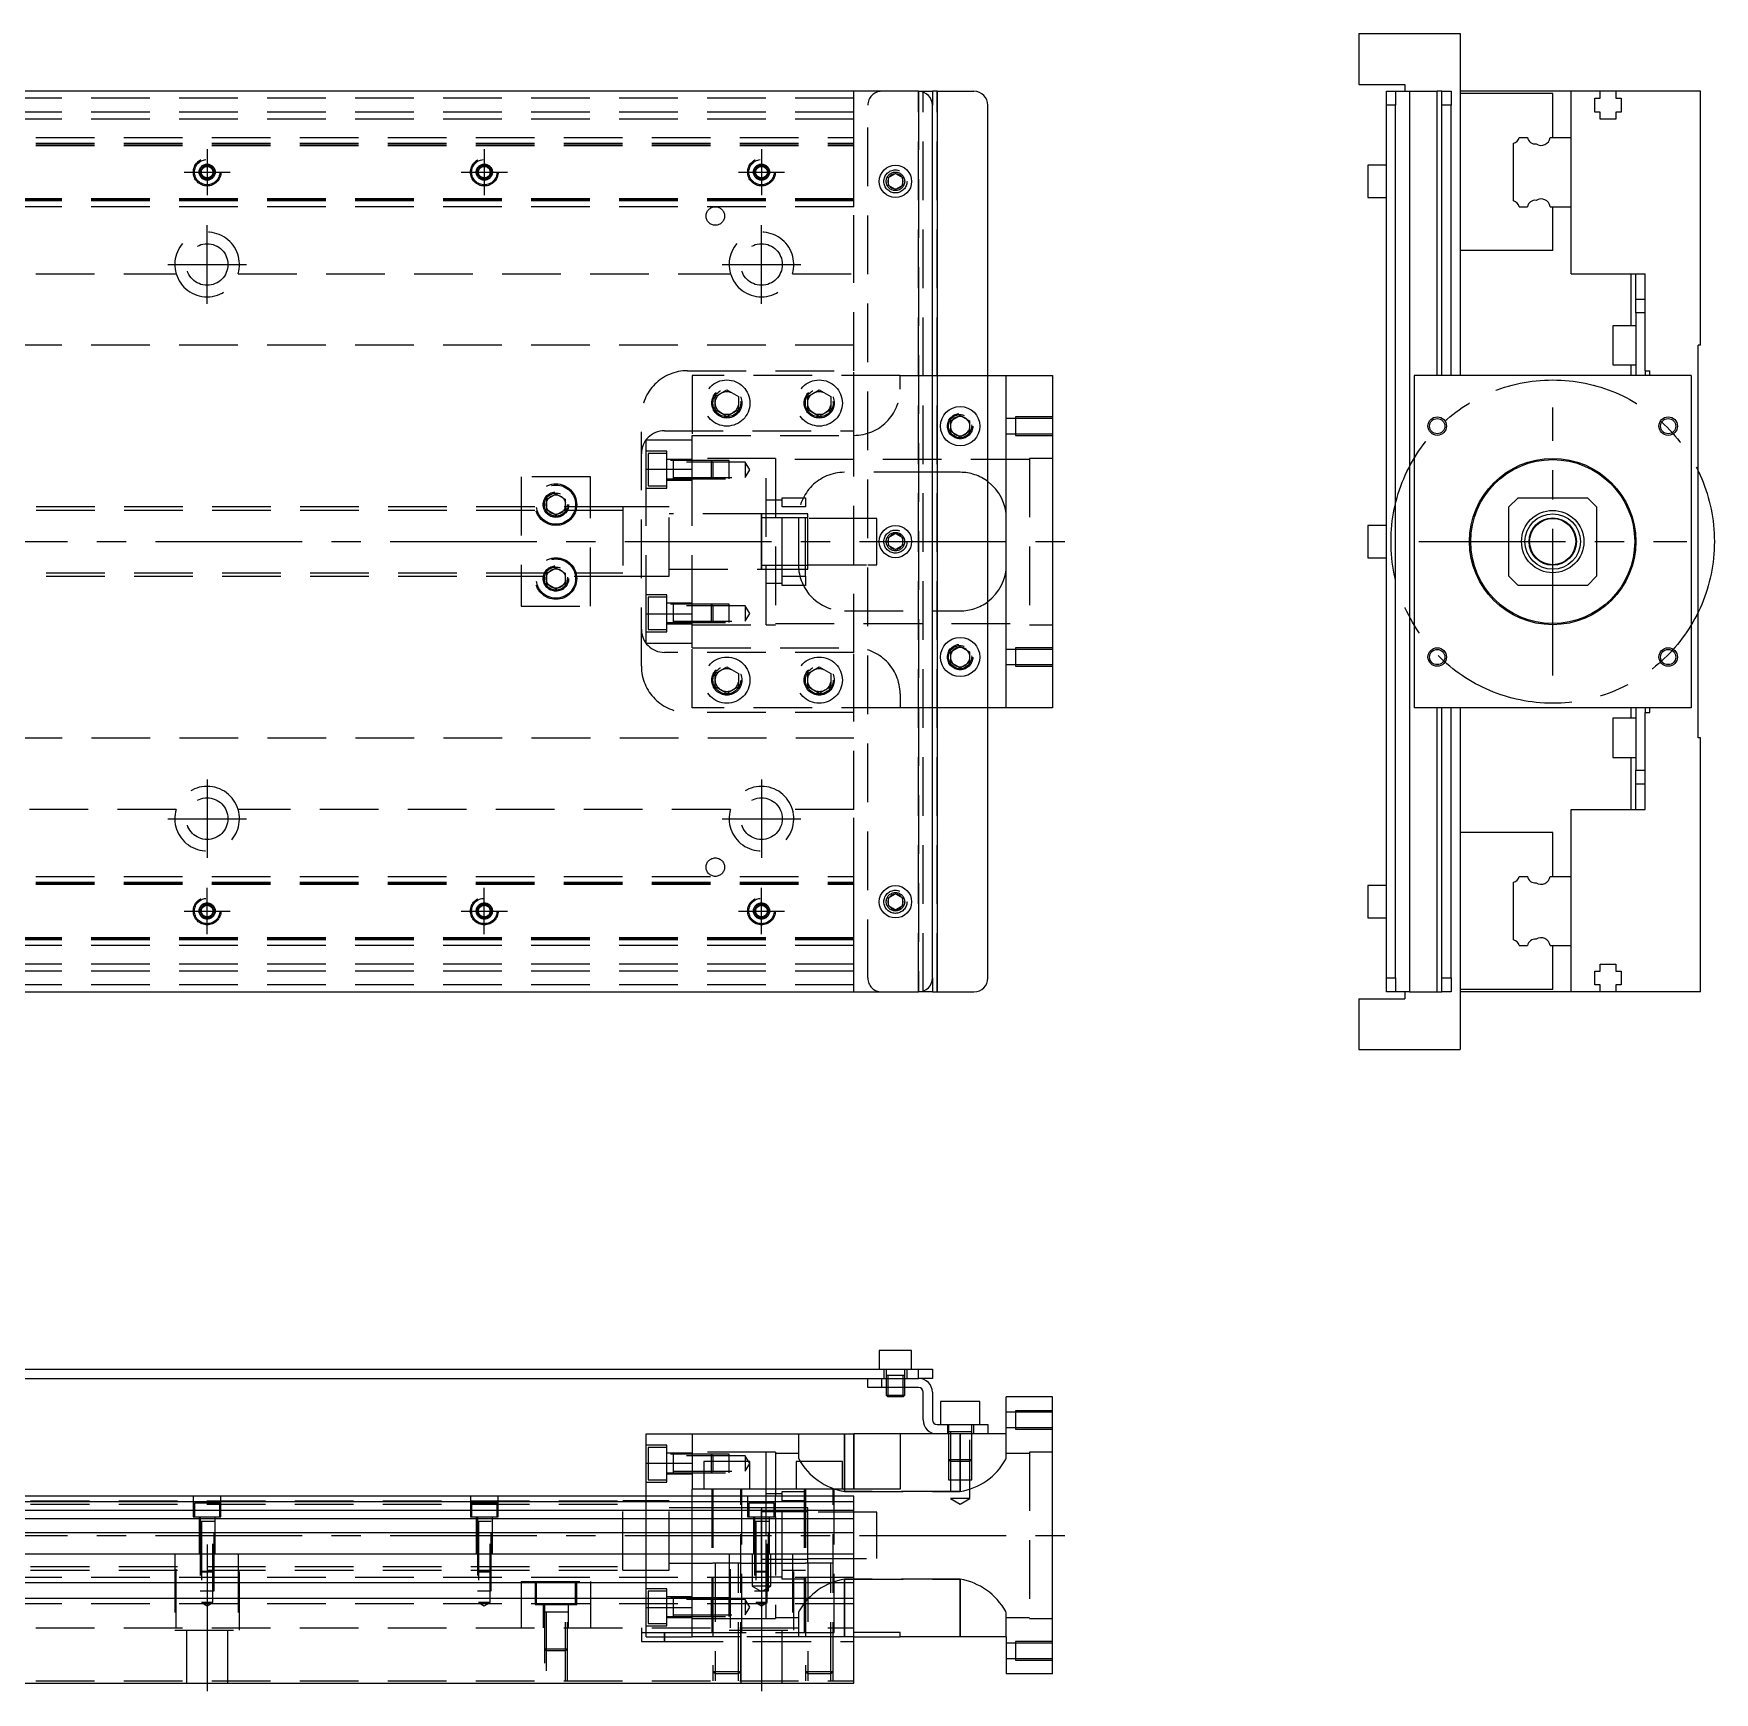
# Model space of a CAD drawing. Extents: x -21 to 723, y -309 to 112.
# Drawn here: x 359.4 to 723.3, y -249.2 to 110 of the extents above; entities that cross this region are included whole.
import ezdxf

# ---------------------------------------------------------------- set-up
doc = ezdxf.new("R2010")
doc.units = 0
doc.linetypes.add('CENTER', pattern=[50.8, 31.75, -6.35, 6.35, -6.35])
doc.linetypes.add('DASHED', pattern=[19.05, 12.7, -6.35])
doc.layers.get('0').update_dxf_attribs({"linetype": 'CONTINUOUS'})
doc.layers.add('CENTER', color=1, linetype='CENTER')

msp = doc.modelspace()

# ---------------------------------------------------------------- linework, layer by layer
at = {"color": 7, "linetype": 'CONTINUOUS'}
for p, q in [((646.27, 110), (646.27, 99)), ((646.27, 110), (668.27, 110)), ((668.27, 110), (668.27, 36)), ((646.27, 99), (656.27, 99)), ((656.27, 99), (656.27, 97.5)), ((551, 97.5), (3, 97.5)), ((551, 97.5), (554, 97.5)), ((554, 97.5), (554, 94.5)), ((555, 97.5), (554, 97.5)), ((555, 97.5), (555, -97.5)), ((555, 97.5), (563, 97.5)), ((652.27, 97.5), (654.27, 97.5)), ((652.27, 94.5), (652.27, 97.5)), ((654.27, 97.5), (657.27, 97.5)), ((654.27, 97.5), (654.27, 94.5)), ((657.27, 97.5), (657.27, -97.5)), ((657.27, 97.5), (663.27, 97.5)), ((663.27, 36), (663.27, 97.5)), ((664.27, 97.5), (663.27, 97.5)), ((664.27, 97.5), (666.27, 97.5)), ((664.27, 94.5), (664.27, 97.5)), ((666.27, 97.5), (666.27, 94.5)), ((692.27, 97.5), (668.27, 97.5)), ((688.27, 97), (668.27, 97)), ((688.27, 87.5), (688.27, 97)), ((692.27, 87.5), (692.27, 97.5)), ((698.57, 97.5), (692.27, 97.5)), ((697.42, 96), (698.57, 96)), ((697.42, 93), (697.42, 96)), ((701.97, 97.5), (698.57, 97.5)), ((698.57, 96), (698.57, 97.5)), ((701.97, 97.5), (701.97, 96)), ((720.27, 97.5), (701.97, 97.5)), ((701.97, 96), (703.12, 96)), ((703.12, 96), (703.12, 93)), ((720.27, 42.5), (720.27, 97.5)), ((554, -94.5), (554, 94.5)), ((566, -94.5), (566, 94.5)), ((654.27, 94.5), (652.27, 94.5)), ((652.27, -94.5), (652.27, 94.5)), ((654.27, -94.5), (654.27, 94.5)), ((666.27, 94.5), (664.27, 94.5)), ((664.27, 36), (664.27, 94.5)), ((666.27, 36), (666.27, 94.5)), ((698.57, 93), (697.42, 93)), ((698.57, 91.5), (698.57, 93)), ((701.97, 91.5), (698.57, 91.5)), ((701.97, 93), (701.97, 91.5)), ((703.12, 93), (701.97, 93)), ((681.022272, 87.5), (682.79668, 87.5)), ((687.747372, 87.5), (692.27, 87.5)), ((692.27, 72.5), (692.27, 87.5)), ((692.27, 72.5), (692.27, 87.5)), ((679.77, 73.752272), (679.77, 86.247728)), ((648.27, 81.5), (648.27, 78)), ((652.27, 81.5), (648.27, 81.5)), ((544.5, 78.866026), (546, 79.73205)), ((544.5, 77.133974), (544.5, 78.866026)), ((546, 76.26795), (544.5, 77.133974)), ((546, 79.73205), (547.5, 78.866026)), ((547.5, 77.133974), (546, 76.26795)), ((547.5, 78.866026), (547.5, 77.133974)), ((648.27, 78), (648.27, 74.5)), ((648.27, 74.5), (652.27, 74.5)), ((681.022272, 72.5), (682.79668, 72.5)), ((687.747372, 72.5), (692.27, 72.5)), ((688.27, 63), (688.27, 72.5)), ((692.27, 58), (692.27, 72.5)), ((688.27, 63), (668.27, 63)), ((692.27, 58), (708.27, 58)), ((705.27, 46.75), (705.27, 58)), ((706.27, 52.5), (706.27, 58)), ((708.27, 37), (708.27, 58)), ((706.27, 52.5), (708.27, 52.5)), ((706.27, 49.5), (706.27, 52.5)), ((708.27, 49.5), (706.27, 49.5)), ((706.27, 49.5), (706.27, 36)), ((701.27, 46.75), (701.27, 42.5)), ((706.27, 46.75), (701.27, 46.75)), ((701.27, 42.5), (701.27, 38.25)), ((720.27, 42.5), (719.77, 42.5)), ((719.77, -42.5), (719.77, 42.5)), ((701.27, 38.25), (706.27, 38.25)), ((705.27, 36), (705.27, 38.25)), ((708.27, 37), (709.27, 37)), ((708.27, 37), (708.27, 36)), ((709.27, 36), (709.27, 37)), ((566, 36), (570, 36)), ((570, 36), (580, 36)), ((570, -36), (570, 36)), ((580, 36), (580, -36)), ((718.27, 36), (658.27, 36)), ((658.27, 36), (658.27, -36)), ((718.27, 36), (718.27, -36)), ((558, 26.1547), (560, 27.309402)), ((558, 23.8453), (558, 26.1547)), ((560, 27.309402), (562, 26.1547)), ((562, 26.1547), (562, 23.8453)), ((560, 22.690598), (558, 23.8453)), ((562, 23.8453), (560, 22.690598)), ((680.77, 9.5), (678.77, 7.5)), ((678.77, -7.5), (678.77, 7.5)), ((680.77, 9.5), (695.77, 9.5)), ((697.77, 7.5), (695.77, 9.5)), ((697.77, 7.5), (697.77, -7.5)), ((544.5, 0.866026), (546, 1.73205)), ((544.5, -0.866026), (544.5, 0.866026)), ((546, 1.73205), (547.5, 0.866026)), ((547.5, 0.866026), (547.5, -0.866026)), ((648.27, 3.5), (648.27, 0)), ((652.27, 3.5), (648.27, 3.5)), ((648.27, 0), (648.27, -3.5)), ((546, -1.73205), (544.5, -0.866026)), ((547.5, -0.866026), (546, -1.73205)), ((648.27, -3.5), (652.27, -3.5)), ((678.77, -7.5), (680.77, -9.5)), ((695.77, -9.5), (680.77, -9.5)), ((695.77, -9.5), (697.77, -7.5)), ((558, -23.8453), (560, -22.690598)), ((558, -26.1547), (558, -23.8453)), ((560, -22.690598), (562, -23.8453)), ((562, -23.8453), (562, -26.1547)), ((560, -27.309402), (558, -26.1547)), ((562, -26.1547), (560, -27.309402)), ((570, -36), (566, -36)), ((580, -36), (570, -36)), ((718.27, -36), (658.27, -36)), ((663.27, -97.5), (663.27, -36)), ((664.27, -94.5), (664.27, -36)), ((666.27, -94.5), (666.27, -36)), ((668.27, -36), (668.27, -110)), ((705.27, -38.25), (705.27, -36)), ((706.27, -36), (706.27, -49.5)), ((708.27, -36), (708.27, -37)), ((709.27, -37), (709.27, -36)), ((701.27, -38.25), (701.27, -42.5)), ((706.27, -38.25), (701.27, -38.25)), ((708.27, -58), (708.27, -37)), ((708.27, -37), (709.27, -37)), ((701.27, -42.5), (701.27, -46.75)), ((720.27, -42.5), (719.77, -42.5)), ((720.27, -97.5), (720.27, -42.5)), ((701.27, -46.75), (706.27, -46.75)), ((705.27, -58), (705.27, -46.75)), ((706.27, -52.5), (706.27, -49.5)), ((706.27, -49.5), (708.27, -49.5)), ((708.27, -52.5), (706.27, -52.5)), ((706.27, -58), (706.27, -52.5)), ((692.27, -72.5), (692.27, -58)), ((692.27, -58), (708.27, -58)), ((688.27, -63), (668.27, -63)), ((688.27, -72.5), (688.27, -63)), ((681.022272, -72.5), (682.79668, -72.5)), ((687.747372, -72.5), (692.27, -72.5)), ((692.27, -87.5), (692.27, -72.5)), ((692.27, -87.5), (692.27, -72.5)), ((544.5, -77.133974), (546, -76.26795)), ((546, -76.26795), (547.5, -77.133974)), ((648.27, -74.5), (648.27, -78)), ((652.27, -74.5), (648.27, -74.5)), ((679.77, -86.247728), (679.77, -73.752272)), ((544.5, -78.866026), (544.5, -77.133974)), ((546, -79.73205), (544.5, -78.866026)), ((547.5, -78.866026), (546, -79.73205)), ((547.5, -77.133974), (547.5, -78.866026)), ((648.27, -78), (648.27, -81.5)), ((648.27, -81.5), (652.27, -81.5)), ((681.022272, -87.5), (682.79668, -87.5)), ((687.747372, -87.5), (692.27, -87.5)), ((688.27, -97), (688.27, -87.5)), ((692.27, -97.5), (692.27, -87.5)), ((554, -94.5), (554, -97.5)), ((652.27, -94.5), (654.27, -94.5)), ((652.27, -97.5), (652.27, -94.5)), ((654.27, -94.5), (654.27, -97.5)), ((664.27, -94.5), (666.27, -94.5)), ((664.27, -97.5), (664.27, -94.5)), ((666.27, -94.5), (666.27, -97.5)), ((697.42, -93), (698.57, -93)), ((697.42, -96), (697.42, -93)), ((698.57, -91.5), (701.97, -91.5)), ((698.57, -93), (698.57, -91.5)), ((701.97, -91.5), (701.97, -93)), ((701.97, -93), (703.12, -93)), ((703.12, -93), (703.12, -96)), ((3, -97.5), (551, -97.5)), ((554, -97.5), (551, -97.5)), ((554, -97.5), (555, -97.5)), ((555, -97.5), (563, -97.5)), ((654.27, -97.5), (652.27, -97.5)), ((657.27, -97.5), (654.27, -97.5)), ((656.27, -97.5), (656.27, -99)), ((657.27, -97.5), (663.27, -97.5)), ((663.27, -97.5), (664.27, -97.5)), ((666.27, -97.5), (664.27, -97.5)), ((688.27, -97), (668.27, -97)), ((692.27, -97.5), (668.27, -97.5)), ((698.57, -97.5), (692.27, -97.5)), ((698.57, -96), (697.42, -96)), ((698.57, -97.5), (698.57, -96)), ((701.97, -97.5), (698.57, -97.5)), ((701.97, -96), (701.97, -97.5)), ((703.12, -96), (701.97, -96)), ((720.27, -97.5), (701.97, -97.5)), ((646.27, -99), (656.27, -99)), ((646.27, -99), (646.27, -110)), ((646.27, -110), (668.27, -110)), ((549.5, -175.199332), (542.5, -175.199332)), ((542.5, -175.199332), (542.5, -179.199332)), ((549.5, -179.199332), (549.5, -175.199332)), ((352, -179.2), (551, -179.2)), ((352, -181.2), (543, -181.2)), ((540, -183.199332), (540, -181.199332)), ((543, -181.199332), (543, -183.199332)), ((543, -181.199332), (551, -181.199332)), ((543, -181.199332), (551, -181.199332)), ((551, -181.199332), (551, -179.199332)), ((551, -179.199332), (554, -179.199332)), ((554, -181.199332), (551, -181.199332)), ((554, -179.199332), (554, -181.199332)), ((543, -183.199332), (540, -183.199332)), ((551, -183.199332), (543, -183.199332)), ((544, -183.199332), (544, -184.849332)), ((544, -184.849332), (548, -184.849332)), ((544, -184.849332), (544.35, -185.199332)), ((544.35, -183.199332), (544.35, -185.199332)), ((547.65, -185.199332), (544.35, -185.199332)), ((547.65, -185.199332), (547.65, -183.199332)), ((547.65, -185.199332), (548, -184.849332)), ((548, -184.849332), (548, -183.199332)), ((552, -190.199332), (552, -184.199332)), ((554, -184.199332), (554, -190.199332)), ((570, -193.199332), (570, -185.199332)), ((580, -185.199332), (570, -185.199332)), ((580, -245.199332), (580, -185.199332)), ((564.25, -186.199332), (555.75, -186.199332)), ((555.75, -186.199332), (555.75, -191.199332)), ((564.25, -191.199332), (564.25, -186.199332)), ((555, -191.199332), (563, -191.199332)), ((563, -193.199332), (563, -191.199332)), ((563, -191.199332), (566, -191.199332)), ((566, -191.199332), (566, -193.199332)), ((492, -199.546856), (492, -193.199332)), ((492, -193.199332), (502, -193.199332)), ((502, -193.199332), (502, -205.199332)), ((502, -193.199332), (537, -193.199332)), ((537, -205.199332), (537, -193.199332)), ((547, -193.199332), (537, -193.199332)), ((547, -193.199332), (547, -205.199332)), ((555, -193.199332), (547, -193.199332)), ((563, -193.199332), (555, -193.199332)), ((566, -193.199332), (563, -193.199332)), ((570, -193.199332), (566, -193.199332)), ((492, -199.546856), (502, -199.546856)), ((492, -206.699332), (492, -199.546856)), ((514.5, -199.199332), (504.5, -199.199332)), ((504.5, -199.199332), (504.5, -205.199332)), ((514.5, -205.199332), (514.5, -199.199332)), ((534.5, -199.199332), (524.5, -199.199332)), ((524.5, -199.199332), (524.5, -205.199332)), ((534.5, -205.199332), (534.5, -199.199332)), ((537, -206.7), (345.5, -206.7)), ((502, -206.699332), (502, -205.199332)), ((547, -205.199332), (502, -205.199332)), ((537, -247.199332), (537, -206.699332)), ((537, -207.952272), (345.5, -207.952272)), ((345.5, -209.72668), (537, -209.72668)), ((517, -214.999278), (517, -209.499332)), ((518, -210.074332), (517, -210.074332)), ((519.75, -210.074332), (518, -210.074332)), ((521.5, -210.074332), (519.75, -210.074332)), ((526.5, -210.074332), (521.5, -210.074332)), ((527, -210.074332), (526.5, -210.074332)), ((537, -211.623076), (345.5, -211.623076)), ((537, -214.677372), (345.5, -214.677372)), ((517, -221.199338), (517, -214.999278)), ((17, -219.2), (537, -219.2)), ((517, -220.324332), (527, -220.324332)), ((537, -225.5), (17, -225.5)), ((537, -228.9), (17, -228.9)), ((547, -236.199332), (537, -236.199332)), ((547, -237.199332), (547, -236.199332)), ((537, -237.199332), (547, -237.199332)), ((570, -237.199332), (547, -237.199332)), ((570, -237.199332), (570, -245.199332)), ((17, -247.2), (537, -247.2)), ((580, -245.199332), (570, -245.199332))]:
    msp.add_line(p, q, dxfattribs=at)
at = {"color": 3, "linetype": 'DASHED'}
for p, q in [((537, 96), (17, 96)), ((537, 87.5), (537, 97.5)), ((551, -97.5), (551, 97.5)), ((551, 97.5), (551, -97.5)), ((552, -97.5), (552, 97.5)), ((555, -97.5), (555, 97.5)), ((537, 93), (17, 93)), ((537, 91.5), (17, 91.5)), ((540, -94.5), (540, 94.5)), ((17, 87.5), (537, 87.5)), ((537, 86.247728), (537, 87.5)), ((17, 86.247728), (537, 86.247728)), ((17, 86.1147), (537, 86.1147)), ((17, 86.1), (537, 86.1)), ((17, 85.8), (537, 85.8)), ((537, 73.752272), (537, 86.247728)), ((395.5, 80), (395.516134, 80.21941)), ((395.75, 80.721688), (397, 81.443376)), ((395.75, 79.278312), (395.75, 80.721688)), ((397, 81.443376), (398.25, 80.721688)), ((398.25, 80.721688), (398.25, 79.278312)), ((455.5, 80), (455.516134, 80.21941)), ((455.75, 80.721688), (457, 81.443376)), ((455.75, 79.278312), (455.75, 80.721688)), ((457, 81.443376), (458.25, 80.721688)), ((458.25, 80.721688), (458.25, 79.278312)), ((515.75, 80.721688), (517, 81.443376)), ((515.75, 79.278312), (515.75, 80.721688)), ((517, 81.443376), (518.25, 80.721688)), ((518.25, 80.721688), (518.25, 79.278312)), ((518.477374, 80.25955), (518.5, 80)), ((397, 78.556624), (395.75, 79.278312)), ((398.25, 79.278312), (397, 78.556624)), ((457, 78.556624), (455.75, 79.278312)), ((458.25, 79.278312), (457, 78.556624)), ((517, 78.556624), (515.75, 79.278312)), ((518.25, 79.278312), (517, 78.556624)), ((547.973226, 78.326156), (548, 78)), ((537, 74.2), (17, 74.2)), ((537, 73.9), (17, 73.9)), ((537, 73.8853), (17, 73.8853)), ((537, 73.752272), (17, 73.752272)), ((537, 72.5), (537, 73.752272)), ((537, 72.5), (17, 72.5)), ((537, 58), (537, 72.5)), ((283.708204, 58), (390.291796, 58)), ((403.708204, 58), (510.291796, 58)), ((523.708204, 58), (537, 58)), ((537, 37), (537, 58)), ((537, 42.5), (29.1, 42.5)), ((501, 37), (537, 37)), ((537, 24), (537, 37)), ((502, 36), (502, 23)), ((547, 36), (502, 36)), ((507, 31.443376), (509.5, 32.886752)), ((509.5, 32.886752), (512, 31.443376)), ((527, 31.443376), (529.5, 32.886752)), ((529.5, 32.886752), (532, 31.443376)), ((547, 33), (547, 36)), ((547, 36), (554, 36)), ((554, 36), (566, 36)), ((507, 28.556624), (507, 31.443376)), ((512, 31.443376), (512, 28.556624)), ((512.477798, 30.364306), (512.5, 30)), ((527, 28.556624), (527, 31.443376)), ((532, 31.443376), (532, 28.556624)), ((532.477798, 30.364306), (532.5, 30)), ((491, -27), (491, 27)), ((509.5, 27.113248), (507, 28.556624)), ((512, 28.556624), (509.5, 27.113248)), ((529.5, 27.113248), (527, 28.556624)), ((532, 28.556624), (529.5, 27.113248)), ((572, 26.65), (570, 26.65)), ((572, 26.999994), (572, 23.000006)), ((580, 26.999994), (572, 26.999994)), ((580, 26.65), (572, 26.65)), ((492, 22), (502, 22)), ((492, 15.652476), (492, 22)), ((496, 24), (537, 24)), ((502, 15.652476), (502, 23)), ((502, 23), (537, 23)), ((502, 15.652476), (502, 22)), ((537, -24), (537, 24)), ((562.483582, 25.286038), (562.5, 25)), ((570, 23.35), (572, 23.35)), ((572, 23.35), (580, 23.35)), ((572, 23.000006), (580, 23.000006)), ((496.5, 19.55635), (492, 19.55635)), ((492.5, 19.05635), (492.5, 12.05635)), ((496.5, 19.05635), (492.5, 19.05635)), ((496.5, 11.55635), (496.5, 19.55635)), ((492, 15.652476), (502, 15.652476)), ((492, -15.652476), (492, 15.652476)), ((502, 17.80635), (496.5, 17.80635)), ((510, 17.556344), (496.5, 17.556344)), ((497.9, 17.556354), (497.9, 13.556344)), ((513.5, 17.20635), (497.9, 17.20635)), ((518, 18), (502, 18)), ((518, 18), (502, 18)), ((502, -15.652476), (502, 15.652476)), ((502, -15.652476), (502, 15.652476)), ((506.15, 13.55635), (506.15, 17.55635)), ((506.5, 17.20635), (506.15, 17.55635)), ((506.5, 17.20635), (506.5, 13.90635)), ((510, 13.556354), (510, 17.556344)), ((513.5, 17.20635), (513.5, 13.90635)), ((514.452628, 15.55635), (513.5, 17.20635)), ((513.5, 13.90635), (514.452628, 15.55635)), ((518, -18), (518, 18)), ((520, 18), (518, 18)), ((520, 18), (520, -18)), ((575, 17.75), (520, 17.75)), ((554, 15), (535, 15)), ((560, 15), (554, 15)), ((575, 18), (575, -18)), ((580, 18), (575, 18)), ((480, 14), (465, 14)), ((465, 14), (465, -14)), ((480, -14), (480, 14)), ((492, 11.55635), (496.5, 11.55635)), ((492.5, 12.05635), (496.5, 12.05635)), ((496.5, 13.556354), (510, 13.556354)), ((496.5, 13.30635), (502, 13.30635)), ((497.9, 13.90635), (513.5, 13.90635)), ((506.15, 13.55635), (506.5, 13.90635)), ((487.005, 7.5), (305, 7.5)), ((470, 8), (470.018502, 8.303588)), ((470.5, 9.1547), (472.5, 10.309402)), ((470.5, 6.8453), (470.5, 9.1547)), ((472.5, 10.309402), (474.5, 9.1547)), ((474.5, 9.1547), (474.5, 6.8453)), ((497, 7.5), (487.005, 7.5)), ((487.005, 7.5), (487.005, -7.5)), ((497, -7.5), (497, 7.5)), ((497, -7.5), (497, 7.5)), ((521.5, 9), (518, 9)), ((521.5, 9.5), (526.5, 9.5)), ((521.5, 7.5), (521.5, 9.5)), ((521.5, -7.5), (521.5, 7.5)), ((526.5, 7.5), (521.5, 7.5)), ((526.5, 9.5), (526.5, 7.5)), ((526.5, -7.5), (526.5, 7.5)), ((487, 6.75), (305, 6.75)), ((472.5, 5.690598), (470.5, 6.8453)), ((474.5, 6.8453), (472.5, 5.690598)), ((517.005, 6), (497, 6)), ((516.995, 6), (497, 6)), ((526.5, 6), (516.995, 6)), ((517.005, 6), (516.995, 6)), ((517, -6.000006), (517, 6.000006)), ((517, 5.125), (517, 6.000006)), ((517, 5.325034), (517, 6)), ((517, 6), (517, -6)), ((517, 5.125), (517, -5.125)), ((527, 5.125), (517, 5.125)), ((526.5, 6), (517.005, 6)), ((525, 5), (525, -5)), ((527, 6), (526.5, 6)), ((527, -6), (527, 6)), ((540, 5), (527, 5)), ((542, 5), (540, 5)), ((542, -5), (542, 5)), ((544, 0), (544.023172, 0.30356)), ((305, -6.75), (487, -6.75)), ((470.5, -6.8453), (472.5, -5.690598)), ((470.5, -9.1547), (470.5, -6.8453)), ((472.5, -5.690598), (474.5, -6.8453)), ((474.5, -6.8453), (474.5, -9.1547)), ((497, -6), (517.005, -6)), ((497, -6), (516.995, -6)), ((516.995, -6), (526.5, -6)), ((516.995, -6), (517.005, -6)), ((517, -6.000006), (517, -5.125)), ((517, -5.125), (527, -5.125)), ((517, -6), (517, -5.325218)), ((517.005, -6), (526.5, -6)), ((526.5, -6), (527, -6)), ((527, -5), (540, -5)), ((540, -5), (542, -5)), ((305, -7.5), (487.005, -7.5)), ((472.5, -10.309402), (470.5, -9.1547)), ((474.5, -9.1547), (472.5, -10.309402)), ((474.983582, -7.713962), (475, -8)), ((487.005, -7.5), (497, -7.5)), ((518, -9), (521.5, -9)), ((521.5, -7.5), (526.5, -7.5)), ((521.5, -9.5), (521.5, -7.5)), ((526.5, -9.5), (521.5, -9.5)), ((526.5, -7.5), (526.5, -9.5)), ((465, -14), (480, -14)), ((496.5, -11.55635), (492, -11.55635)), ((492.5, -12.05635), (492.5, -19.05635)), ((496.5, -12.05635), (492.5, -12.05635)), ((496.5, -19.55635), (496.5, -11.55635)), ((502, -13.30635), (496.5, -13.30635)), ((510, -13.556354), (496.5, -13.556347)), ((497.9, -13.556344), (497.9, -17.556354)), ((513.5, -13.90635), (497.9, -13.90635)), ((506.15, -17.55635), (506.15, -13.55635)), ((506.5, -13.90635), (506.15, -13.55635)), ((506.5, -13.90635), (506.5, -17.20635)), ((510, -17.556344), (510, -13.556354)), ((513.5, -13.90635), (513.5, -17.20635)), ((514.452628, -15.55635), (513.5, -13.90635)), ((492, -15.652476), (502, -15.652476)), ((492, -22), (492, -15.652476)), ((496.5, -17.556351), (510, -17.556344)), ((496.5, -17.80635), (502, -17.80635)), ((497.9, -17.20635), (513.5, -17.20635)), ((502, -22), (502, -15.652476)), ((502, -23), (502, -15.652476)), ((502, -18), (518, -18)), ((502, -18), (518, -18)), ((506.15, -17.55635), (506.5, -17.20635)), ((513.5, -17.20635), (514.452628, -15.55635)), ((518, -18), (520, -18)), ((520, -17.75), (575, -17.75)), ((535, -15), (554, -15)), ((554, -15), (560, -15)), ((575, -18), (580, -18)), ((492, -19.55635), (496.5, -19.55635)), ((492.5, -19.05635), (496.5, -19.05635)), ((492, -22), (502, -22)), ((537, -24), (496, -24)), ((502, -23), (537, -23)), ((502, -36), (502, -23)), ((537, -37), (537, -24)), ((562.483582, -24.713962), (562.5, -25)), ((572, -23.35), (570, -23.35)), ((572, -23.000006), (572, -26.999994)), ((580, -23.000006), (572, -23.000006)), ((580, -23.35), (572, -23.35)), ((507, -28.556624), (509.5, -27.113248)), ((507, -31.443376), (507, -28.556624)), ((509.5, -27.113248), (512, -28.556624)), ((512, -28.556624), (512, -31.443376)), ((527, -28.556624), (529.5, -27.113248)), ((527, -31.443376), (527, -28.556624)), ((529.5, -27.113248), (532, -28.556624)), ((532, -28.556624), (532, -31.443376)), ((570, -26.65), (572, -26.65)), ((572, -26.65), (580, -26.65)), ((572, -26.999994), (580, -26.999994)), ((506.5, -30), (506.520026, -29.653944)), ((509.5, -32.886752), (507, -31.443376)), ((512, -31.443376), (509.5, -32.886752)), ((526.5, -30), (526.520026, -29.653944)), ((529.5, -32.886752), (527, -31.443376)), ((532, -31.443376), (529.5, -32.886752)), ((547, -36), (502, -36)), ((547, -33), (547, -36)), ((554, -36), (547, -36)), ((566, -36), (554, -36)), ((537, -37), (501, -37)), ((537, -58), (537, -37)), ((29.1, -42.5), (537, -42.5)), ((390.291796, -58), (283.708204, -58)), ((510.291796, -58), (403.708204, -58)), ((537, -58), (523.708204, -58)), ((537, -72.5), (537, -58)), ((17, -72.5), (537, -72.5)), ((537, -73.752272), (537, -72.5)), ((17, -73.752272), (537, -73.752272)), ((17, -73.8853), (537, -73.8853)), ((17, -73.9), (537, -73.9)), ((17, -74.2), (537, -74.2)), ((537, -86.247728), (537, -73.752272)), ((395.5, -80), (395.516134, -79.78059)), ((395.75, -79.278312), (397, -78.556624)), ((395.75, -80.721688), (395.75, -79.278312)), ((397, -78.556624), (398.25, -79.278312)), ((398.25, -79.278312), (398.25, -80.721688)), ((455.5, -80), (455.516134, -79.78059)), ((455.75, -79.278312), (457, -78.556624)), ((455.75, -80.721688), (455.75, -79.278312)), ((457, -78.556624), (458.25, -79.278312)), ((458.25, -79.278312), (458.25, -80.721688)), ((515.75, -79.278312), (517, -78.556624)), ((515.75, -80.721688), (515.75, -79.278312)), ((517, -78.556624), (518.25, -79.278312)), ((518.25, -79.278312), (518.25, -80.721688)), ((518.477374, -79.74045), (518.5, -80)), ((544, -78), (544.030168, -77.653934)), ((397, -81.443376), (395.75, -80.721688)), ((398.25, -80.721688), (397, -81.443376)), ((457, -81.443376), (455.75, -80.721688)), ((458.25, -80.721688), (457, -81.443376)), ((517, -81.443376), (515.75, -80.721688)), ((518.25, -80.721688), (517, -81.443376)), ((537, -85.8), (17, -85.8)), ((537, -86.1), (17, -86.1)), ((537, -86.1147), (17, -86.1147)), ((537, -86.247728), (17, -86.247728)), ((537, -87.5), (537, -86.247728)), ((537, -87.5), (17, -87.5)), ((537, -97.5), (537, -87.5)), ((537, -91.5), (17, -91.5)), ((537, -93), (17, -93)), ((537, -96), (17, -96)), ((540, -181.199332), (543, -181.199332)), ((543.5, -179.199332), (543.5, -181.199332)), ((548.000006, -180.599332), (543.999994, -180.599332)), ((548.000006, -180.599332), (543.999994, -180.599332)), ((544, -179.199332), (544, -183.199332)), ((544.000006, -181.199332), (544.000006, -183.199332)), ((544.35, -180.599332), (544.35, -183.199332)), ((547.65, -183.199332), (547.65, -180.599332)), ((547.999994, -183.199332), (547.999994, -181.199332)), ((548, -183.199332), (548, -179.199332)), ((548.5, -181.199332), (548.5, -179.199332)), ((572, -188.549332), (570, -188.549332)), ((572, -188.199338), (572, -192.199326)), ((580, -188.199338), (572, -188.199338)), ((580, -188.549332), (572, -188.549332)), ((557.25, -191.199332), (557.25, -193.199332)), ((562.500006, -192.799332), (557.499994, -192.799332)), ((557.500006, -191.199332), (557.500006, -203.199332)), ((557.9, -192.799332), (557.9, -207.199332)), ((562.1, -207.199332), (562.1, -192.799332)), ((562.499994, -203.199332), (562.499994, -191.199332)), ((570, -191.849332), (572, -191.849332)), ((572, -191.849332), (580, -191.849332)), ((572, -192.199326), (580, -192.199326)), ((496.5, -195.642982), (492, -195.642982)), ((492.5, -196.142982), (492.5, -199.642982)), ((496.5, -196.142982), (492.5, -196.142982)), ((496.5, -203.642982), (496.5, -195.642982)), ((525, -193.199332), (525, -198.16811)), ((535, -205.709206), (535, -193.199332)), ((535, -193.199332), (535, -205.199332)), ((537, -193.199332), (537, -205.199332)), ((560, -193.199332), (560, -205.709206)), ((560, -199.199332), (560, -193.199332)), ((570, -198.16811), (570, -193.199332)), ((492.5, -199.642982), (492.5, -203.142982)), ((502, -197.392982), (496.5, -197.392982)), ((510, -197.642988), (496.5, -197.642981)), ((497.9, -197.642978), (497.9, -201.642988)), ((513.5, -197.992982), (497.9, -197.992982)), ((518, -197.199332), (502, -197.199332)), ((506.15, -199.199332), (506.15, -197.642982)), ((506.5, -197.992982), (506.15, -197.642982)), ((506.15, -199.642982), (506.15, -199.199332)), ((506.15, -201.642982), (506.15, -199.642982)), ((506.5, -197.992982), (506.5, -199.199332)), ((506.5, -199.199332), (506.5, -199.642982)), ((506.5, -199.642982), (506.5, -201.292982)), ((510, -199.199332), (510, -197.642988)), ((510, -201.642978), (510, -199.199332)), ((513.5, -197.992982), (513.5, -201.292982)), ((514.452628, -199.642982), (513.5, -197.992982)), ((513.5, -201.292982), (514.452628, -199.642982)), ((518, -205.199332), (518, -197.199332)), ((520, -197.199332), (518, -197.199332)), ((520, -197.199332), (520, -206.699332)), ((525, -197.449332), (520, -197.449332)), ((525, -198.16811), (525.034792, -198.435032)), ((525.034792, -198.435032), (525.13642, -198.740558)), ((557.5, -198.799332), (562.5, -198.799332)), ((557.5, -198.799332), (557.9, -199.199332)), ((562.1, -199.199332), (557.9, -199.199332)), ((560, -205.709206), (560, -199.199332)), ((562.1, -199.199332), (562.5, -198.799332)), ((569.823178, -198.83366), (569.954746, -198.476042)), ((569.954746, -198.476042), (570, -198.16811)), ((575, -197.449332), (570, -197.449332)), ((575, -197.199332), (575, -233.199332)), ((580, -197.199332), (575, -197.199332)), ((492, -203.642982), (496.5, -203.642982)), ((492.5, -203.142982), (496.5, -203.142982)), ((496.5, -201.642985), (510, -201.642978)), ((496.5, -201.892982), (502, -201.892982)), ((497.9, -201.292982), (513.5, -201.292982)), ((506.15, -201.642982), (506.5, -201.292982)), ((557.500006, -203.199332), (562.499994, -203.199332)), ((394, -206.7), (394, -211.2)), ((400, -211.2), (400, -206.7)), ((454, -206.7), (454, -211.2)), ((460, -211.2), (460, -206.7)), ((492, -219.199332), (492, -206.699332)), ((502, -219.199332), (502, -206.699332)), ((506.25, -205.199332), (506.25, -236.199332)), ((506.499923, -205.199332), (506.500006, -246.699332)), ((512.499994, -246.699332), (512.500077, -205.199332)), ((512.75, -236.199332), (512.75, -205.199332)), ((514, -206.7), (514, -211.2)), ((518, -206.699332), (518, -205.199332)), ((521.5, -206.199332), (518, -206.199332)), ((518, -208.199332), (518, -206.699332)), ((520, -211.2), (520, -206.7)), ((521.5, -205.699332), (526.5, -205.699332)), ((521.5, -206.699332), (521.5, -205.699332)), ((521.5, -207.699332), (521.5, -206.699332)), ((526.25, -205.199332), (526.25, -236.199332)), ((526.499923, -205.199332), (526.500006, -246.699332)), ((532.499994, -246.699332), (532.500077, -205.199332)), ((532.75, -236.199332), (532.75, -205.199332)), ((535, -205.199332), (535, -205.709206)), ((535, -205.709206), (560, -205.709206)), ((560, -205.709206), (535, -205.709206)), ((562.1, -207.199332), (557.9, -207.199332)), ((557.9, -207.199332), (560, -208.411768)), ((560, -208.411768), (562.1, -207.199332)), ((54, -207.699332), (487.005, -207.699332)), ((54, -208.449332), (487, -208.449332)), ((399.75, -208.2), (394.25, -208.2)), ((394.25, -208.2), (394.25, -211.2)), ((399.75, -211.2), (399.75, -208.2)), ((459.75, -208.2), (454.25, -208.2)), ((454.25, -208.2), (454.25, -211.2)), ((459.75, -211.2), (459.75, -208.2)), ((497, -207.699332), (486.995, -207.699332)), ((487, -222.699338), (487, -207.699326)), ((497, -222.699332), (497, -207.699332)), ((502, -209.199332), (497, -209.199332)), ((506.5, -209.199332), (502, -209.199332)), ((512.5, -209.199332), (506.5, -209.199332)), ((514.25, -209.199332), (512.5, -209.199332)), ((519.75, -208.2), (514.25, -208.2)), ((514.25, -208.2), (514.25, -211.2)), ((517, -209.199332), (514.25, -209.199332)), ((517, -209.199332), (516.995, -209.199332)), ((517, -209.199332), (517, -209.200168)), ((518, -209.199332), (517, -209.199332)), ((517.005, -209.199332), (517, -209.199332)), ((517, -209.200168), (517, -214.999288)), ((518, -215.199332), (518, -208.199332)), ((519.75, -209.199332), (518, -209.199332)), ((519.75, -211.2), (519.75, -208.2)), ((521.5, -209.199332), (519.75, -209.199332)), ((526.5, -207.699332), (521.5, -207.699332)), ((521.5, -222.699332), (521.5, -207.699332)), ((526.5, -209.199332), (521.5, -209.199332)), ((527, -209.199332), (526.5, -209.199332)), ((527, -215.199332), (527, -209.199332)), ((542, -210.199332), (527, -210.199332)), ((542, -215.199332), (542, -210.199332)), ((394, -211.2), (400, -211.2)), ((395.25, -211.2), (395.25, -219.2)), ((398.500006, -212.2), (395.499994, -212.2)), ((395.500006, -211.2), (395.500006, -227.2)), ((395.75, -212.2), (395.75, -229.7)), ((398.25, -229.7), (398.25, -212.2)), ((398.499994, -227.2), (398.499994, -211.2)), ((398.75, -219.2), (398.75, -211.2)), ((454, -211.2), (460, -211.2)), ((455.25, -211.2), (455.25, -219.2)), ((458.500006, -212.2), (455.499994, -212.2)), ((455.500006, -211.2), (455.500006, -227.2)), ((455.75, -212.2), (455.75, -229.7)), ((458.25, -229.7), (458.25, -212.2)), ((458.499994, -227.2), (458.499994, -211.2)), ((458.75, -219.2), (458.75, -211.2)), ((514, -211.2), (520, -211.2)), ((515.25, -211.2), (515.25, -219.2)), ((518.500006, -212.2), (515.499994, -212.2)), ((515.500006, -211.2), (515.500006, -227.2)), ((515.75, -212.2), (515.75, -229.7)), ((518.25, -229.7), (518.25, -212.2)), ((518.499994, -227.2), (518.499994, -211.2)), ((518.75, -219.2), (518.75, -211.2)), ((520, -211.199332), (520, -233.199332)), ((517, -214.999288), (517, -215.39937)), ((517, -215.39937), (517, -221.199332)), ((518, -228.899332), (518, -215.199332)), ((527, -221.199332), (527, -215.199332)), ((542, -220.199332), (542, -215.199332)), ((390, -219.2), (390, -235.7)), ((390.291796, -235.2), (390.291796, -219.2)), ((403.708204, -219.2), (403.708204, -235.2)), ((404, -235.7), (404, -219.2)), ((492, -225.499332), (492, -219.199332)), ((497, -221.199332), (502, -221.199332)), ((502, -225.499332), (502, -219.199332)), ((502, -221.199332), (506.39999, -221.199332)), ((512.500006, -221.199332), (506.499994, -221.199332)), ((507, -221.199332), (507, -246.699332)), ((510, -219.2), (510, -235.7)), ((510.291796, -235.2), (510.291796, -219.2)), ((512, -246.699332), (512, -221.199332)), ((512.60001, -221.199332), (517.005, -221.199332)), ((515, -219.199332), (515, -226.199332)), ((516.995, -221.199332), (526.39999, -221.199332)), ((517, -221.198496), (517, -220.52556)), ((517, -221.199332), (517, -221.198496)), ((517.005, -221.199332), (526.5, -221.199332)), ((519, -226.199332), (519, -219.199332)), ((523.708204, -219.2), (523.708204, -235.2)), ((524, -235.7), (524, -219.2)), ((532.500006, -221.199332), (526.499994, -221.199332)), ((527, -220.199332), (542, -220.199332)), ((527, -221.199332), (527, -246.699332)), ((532, -246.699332), (532, -221.199332)), ((537, -224.35), (17, -224.35)), ((54, -221.95), (487, -221.95)), ((54, -222.7), (487.005, -222.7)), ((395.5, -222.95), (398.5, -222.95)), ((395.5, -222.95), (395.75, -223.2)), ((398.25, -223.2), (395.75, -223.2)), ((398.25, -223.2), (398.5, -222.95)), ((455.5, -222.95), (458.5, -222.95)), ((455.5, -222.95), (455.75, -223.2)), ((458.25, -223.2), (455.75, -223.2)), ((458.25, -223.2), (458.5, -222.95)), ((465, -225.2), (480, -225.2)), ((465, -225.2), (465, -235.2)), ((468, -225.2), (468, -230.2)), ((468.25, -225.2), (468.25, -225.5)), ((468.25, -225.5), (468.25, -228.9)), ((476.75, -225.5), (476.75, -225.2)), ((476.75, -228.9), (476.75, -225.5)), ((477, -230.2), (477, -225.2)), ((480, -225.2), (480, -235.2)), ((486.995, -222.699332), (497, -222.699332)), ((492, -228.899332), (492, -225.499332)), ((502, -228.899332), (502, -225.499332)), ((515.5, -222.95), (518.5, -222.95)), ((515.5, -222.95), (515.75, -223.2)), ((518.25, -223.2), (515.75, -223.2)), ((518, -224.199332), (521.5, -224.199332)), ((518.25, -223.2), (518.5, -222.95)), ((521.5, -222.699332), (526.5, -222.699332)), ((521.5, -224.699332), (521.5, -222.699332)), ((526.5, -224.699332), (521.5, -224.699332)), ((560, -224.689458), (535, -224.689458)), ((535, -224.689458), (560, -224.689458)), ((535, -237.199332), (535, -224.689458)), ((535, -224.689458), (535, -228.899332)), ((560, -224.689458), (560, -237.199332)), ((560, -237.199332), (560, -224.689458)), ((395.500006, -227.2), (398.499994, -227.2)), ((455.500006, -227.2), (458.499994, -227.2)), ((468.25, -228.9), (468.25, -230.2)), ((476.75, -230.2), (476.75, -228.9)), ((496.5, -226.755682), (492, -226.755682)), ((492, -230.851808), (492, -228.899332)), ((492.5, -227.255682), (492.5, -228.899332)), ((493.708204, -227.255682), (492.5, -227.255682)), ((492.5, -228.899332), (492.5, -230.755682)), ((496.5, -227.255682), (493.708204, -227.255682)), ((496.5, -234.755682), (496.5, -226.755682)), ((502, -228.505682), (496.5, -228.505682)), ((510, -228.755686), (496.5, -228.755686)), ((497.9, -228.755676), (497.9, -232.755686)), ((513.5, -229.105682), (497.9, -229.105682)), ((502, -236.199332), (502, -228.899332)), ((506.15, -228.899332), (506.15, -228.755682)), ((506.29365, -228.899332), (506.15, -228.755682)), ((506.15, -230.755682), (506.15, -228.899332)), ((506.5, -229.105682), (506.29365, -228.899332)), ((510, -228.899332), (510, -228.755686)), ((510, -232.755676), (510, -228.899332)), ((513.5, -229.105682), (513.5, -232.405682)), ((514.452628, -230.755682), (513.5, -229.105682)), ((519, -226.199332), (515, -226.199332)), ((515, -226.199332), (517, -227.354032)), ((515.500006, -227.2), (518.499994, -227.2)), ((517, -227.354032), (519, -226.199332)), ((518, -233.199332), (518, -228.899332)), ((535, -228.899332), (535, -236.199332)), ((537, -230.05), (17, -230.05)), ((398.25, -229.7), (395.75, -229.7)), ((395.75, -229.7), (397, -230.421688)), ((397, -230.421688), (398.25, -229.7)), ((458.25, -229.7), (455.75, -229.7)), ((455.75, -229.7), (457, -230.421688)), ((457, -230.421688), (458.25, -229.7)), ((468, -230.2), (477, -230.2)), ((469.75, -230.2), (469.75, -235.2)), ((475.000006, -231.8), (469.999994, -231.8)), ((469.999996, -230.2), (470.000006, -246.7)), ((470.4, -231.8), (470.4, -246.7)), ((474.6, -246.7), (474.6, -231.8)), ((474.999994, -246.7), (475.000004, -230.2)), ((475.25, -235.2), (475.25, -230.2)), ((492, -230.851808), (493.708204, -230.851808)), ((492, -235.199332), (492, -230.851808)), ((492.5, -230.755682), (492.5, -234.255682)), ((493.708204, -230.851808), (502, -230.851808)), ((496.5, -232.755676), (510, -232.755676)), ((497.9, -232.405682), (513.5, -232.405682)), ((506.15, -232.755682), (506.15, -230.755682)), ((506.15, -232.755682), (506.5, -232.405682)), ((513.5, -232.405682), (514.452628, -230.755682)), ((518.25, -229.7), (515.75, -229.7)), ((515.75, -229.7), (517, -230.421688)), ((517, -230.421688), (518.25, -229.7)), ((525.045254, -231.922622), (525, -232.230554)), ((525, -232.230554), (525, -237.199332)), ((525.176822, -231.565004), (525.045254, -231.922622)), ((569.965208, -231.963632), (569.86358, -231.658106)), ((570, -232.230554), (569.965208, -231.963632)), ((570, -237.199332), (570, -232.230554)), ((17, -235.2), (537, -235.2)), ((390, -235.7), (404, -235.7)), ((392.5, -235.7), (392.5, -247.2)), ((401.5, -247.2), (401.5, -235.7)), ((491, -235.199332), (491, -236.199332)), ((491, -236.199332), (501, -236.199332)), ((491, -236.199332), (491, -238.199332)), ((492, -234.755682), (496.5, -234.755682)), ((492, -237.199332), (492, -235.199332)), ((492.5, -234.255682), (493.708204, -234.255682)), ((493.708204, -234.255682), (496.5, -234.255682)), ((496, -238.199332), (496, -236.199332)), ((496, -236.199332), (496, -237.199332)), ((496.5, -233.005682), (502, -233.005682)), ((501, -236.199332), (537, -236.199332)), ((502, -233.199332), (506.5, -233.199332)), ((502, -237.199332), (502, -236.199332)), ((506.5, -233.199332), (507, -233.199332)), ((507, -233.199332), (512, -233.199332)), ((510, -235.7), (524, -235.7)), ((512, -233.199332), (512.5, -233.199332)), ((512.5, -233.199332), (518, -233.199332)), ((512.5, -235.7), (512.5, -247.2)), ((518, -233.199332), (520, -233.199332)), ((520, -232.949332), (525, -232.949332)), ((521.5, -247.2), (521.5, -235.7)), ((535, -236.199332), (535, -237.199332)), ((570, -232.949332), (575, -232.949332)), ((575, -233.199332), (580, -233.199332)), ((470, -239.8), (475, -239.8)), ((470, -239.8), (470.4, -240.2)), ((474.6, -240.2), (475, -239.8)), ((491, -238.199332), (496, -238.199332)), ((492, -237.199332), (502, -237.199332)), ((496, -237.199332), (496, -238.199332)), ((496, -238.199332), (537, -238.199332)), ((506.5, -237.199332), (502, -237.199332)), ((507, -237.199332), (506.5, -237.199332)), ((512, -237.199332), (507, -237.199332)), ((512.5, -237.199332), (512, -237.199332)), ((526.5, -237.199332), (512.5, -237.199332)), ((527, -237.199332), (526.5, -237.199332)), ((532, -237.199332), (527, -237.199332)), ((532.5, -237.199332), (532, -237.199332)), ((537, -237.199332), (532.5, -237.199332)), ((572, -238.549332), (570, -238.549332)), ((572, -238.199338), (572, -242.199326)), ((580, -238.199338), (572, -238.199338)), ((580, -238.549332), (572, -238.549332)), ((474.6, -240.2), (470.4, -240.2)), ((570, -241.849332), (572, -241.849332)), ((572, -241.849332), (580, -241.849332)), ((572, -242.199326), (580, -242.199326)), ((17, -246.7), (537, -246.7)), ((506.5, -244.699332), (512.5, -244.699332)), ((506.5, -244.699332), (507, -245.199332)), ((512, -245.199332), (507, -245.199332)), ((512, -245.199332), (512.5, -244.699332)), ((526.5, -244.699332), (532.5, -244.699332)), ((526.5, -244.699332), (527, -245.199332)), ((532, -245.199332), (527, -245.199332)), ((532, -245.199332), (532.5, -244.699332))]:
    msp.add_line(p, q, dxfattribs=at)
for centre, radius in [((397, 80), 3), ((397, 80), 2.75), ((397, 80), 1.75), ((397, 80), 1.5), ((397, 80), 1.25), ((457, 80), 3), ((457, 80), 2.75), ((457, 80), 1.75), ((457, 80), 1.5), ((457, 80), 1.25), ((517, 80), 3), ((517, 80), 2.75), ((517, 80), 1.75), ((517, 80), 1.5), ((517, 80), 1.25), ((546, 78), 2.5), ((546, 78), 2), ((507, 70.5), 2), ((397, 60), 4.5), ((517, 60), 4.5), ((509.5, 30), 5), ((509.5, 30), 3.25), ((509.5, 30), 3), ((529.5, 30), 5), ((529.5, 30), 3.25), ((529.5, 30), 3), ((509.5, 30), 2.5), ((529.5, 30), 2.5), ((560, 25), 2.75), ((560, 25), 2.5), ((472.5, 8), 4.5), ((472.5, 8), 4.25), ((472.5, 8), 2.75), ((472.5, 8), 2.5), ((472.5, 8), 2.1), ((546, 0), 2.5), ((546, 0), 2), ((472.5, -8), 4.5), ((472.5, -8), 4.25), ((472.5, -8), 2.75), ((472.5, -8), 2.5), ((472.5, -8), 2.1), ((509.5, -30), 5), ((529.5, -30), 5), ((560, -25), 2.75), ((560, -25), 2.5), ((509.5, -30), 3.25), ((509.5, -30), 3), ((509.5, -30), 2.5), ((529.5, -30), 3.25), ((529.5, -30), 3), ((529.5, -30), 2.5), ((397, -60), 4.5), ((517, -60), 4.5), ((507, -70.5), 2), ((546, -78), 2.5), ((546, -78), 2), ((397, -80), 3), ((397, -80), 2.75), ((397, -80), 1.75), ((397, -80), 1.5), ((397, -80), 1.25), ((457, -80), 3), ((457, -80), 2.75), ((457, -80), 1.75), ((457, -80), 1.5), ((457, -80), 1.25), ((517, -80), 3), ((517, -80), 2.75), ((517, -80), 1.75), ((517, -80), 1.5), ((517, -80), 1.25)]:
    msp.add_circle(centre, radius, dxfattribs=at)
at = {"color": 7, "linetype": 'CONTINUOUS'}
for centre, radius in [((546, 78), 3.5), ((560, 25), 4.25), ((663.27, 25), 1.65), ((713.27, 25), 1.65), ((688.27, 0), 18), ((688.27, 0), 17.75), ((688.27, 0), 6.75), ((688.27, 0), 6), ((688.27, 0), 5.125), ((688.27, 0), 5), ((546, 0), 3.5), ((560, -25), 4.25), ((663.27, -25), 1.65), ((713.27, -25), 1.65), ((546, -78), 3.5)]:
    msp.add_circle(centre, radius, dxfattribs=at)
at = {"color": 3, "linetype": 'CONTINUOUS'}
for centre in [(663.27, 25), (713.27, 25), (663.27, -25), (713.27, -25)]:
    msp.add_circle(centre, 2, dxfattribs=at)
at = {"color": 3, "linetype": 'DASHED'}
for centre, radius, start, end in [((543, 94.5), 3, 90, 180), ((397, 60), 7, 343.39845, 196.60155), ((517, 60), 7, 343.39845, 196.60155), ((397, 60), 7, 196.60155, 343.39845), ((517, 60), 7, 196.60155, 343.39845), ((501, 27), 10, 90, 180), ((537, 33), 10, 270, 0), ((496, 19), 5, 90, 180), ((535, 5), 10, 90, 180), ((560, 5), 10, 53.130102, 90), ((535, -5), 10, 180, 270), ((560, -5), 10, 270, 306.869898), ((496, -19), 5, 180, 270), ((537, -33), 10, 0, 90), ((501, -27), 10, 180, 270), ((397, -60), 7, 16.60155, 163.39845), ((517, -60), 7, 16.60155, 163.39845), ((397, -60), 7, 163.39845, 16.60155), ((517, -60), 7, 163.39845, 16.60155), ((543, -94.5), 3, 180, 270), ((537.333832, -191.940959), 13.964648, 209.13802648, 260.37933944), ((557.794189, -192.102715), 13.784128, 279.20837209, 330.77035528), ((537.205811, -238.295949), 13.784128, 99.20837209, 150.77035528), ((557.666168, -238.457705), 13.964648, 29.13802648, 80.37933944)]:
    msp.add_arc(centre, radius, start, end, dxfattribs=at)
at = {"color": 7, "linetype": 'CONTINUOUS'}
for centre, radius, start, end in [((551, 94.5), 3, 0, 90), ((563, 94.5), 3, 0, 90), ((679.37, 87.9), 1.7, 283.608961, 346.391039), ((684.47, 87.8), 1.7, 190.164249, 277.540197), ((685.77, 87.8), 2, 237.42103, 351.373073), ((546, 78), 1.65, 155.380023, 180), ((546, 78), 1.65, 180, 204.619977), ((546, 78), 1.65, 144.619977, 155.380023), ((546, 78), 1.65, 204.619977, 215.380023), ((546, 78), 1.65, 95.380023, 144.619977), ((546, 78), 1.65, 215.380023, 264.619977), ((546, 78), 1.65, 84.619977, 95.380023), ((546, 78), 1.65, 35.380023, 84.619977), ((546, 78), 1.65, 275.380023, 324.619977), ((546, 78), 1.65, 24.619977, 35.380023), ((546, 78), 1.65, 324.619977, 335.380023), ((546, 78), 1.65, 335.380023, 24.619977), ((546, 78), 1.65, 264.619977, 275.380023), ((679.37, 72.1), 1.7, 13.608961, 76.391039), ((684.47, 72.2), 1.7, 82.459803, 169.835751), ((685.77, 72.2), 2, 8.626927, 122.57897), ((560, 25), 2.1, 162.24721, 180), ((560, 25), 2.1, 137.75279, 162.24721), ((560, 25), 2.1, 102.24721, 137.75279), ((560, 25), 2.1, 77.75279, 102.24721), ((560, 25), 2.1, 42.24721, 77.75279), ((560, 25), 2.1, 17.75279, 42.24721), ((560, 25), 2.1, 342.24721, 17.75279), ((560, 25), 2.1, 180, 197.75279), ((560, 25), 2.1, 197.75279, 222.24721), ((560, 25), 2.1, 222.24721, 257.75279), ((560, 25), 2.1, 257.75279, 282.24721), ((560, 25), 2.1, 282.24721, 317.75279), ((560, 25), 2.1, 317.75279, 342.24721), ((560, 5), 10, 0, 53.130102), ((546, 0), 1.65, 155.380023, 180), ((546, 0), 1.65, 180, 204.619977), ((546, 0), 1.65, 144.619977, 155.380023), ((546, 0), 1.65, 95.380023, 144.619977), ((546, 0), 1.65, 84.619977, 95.380023), ((546, 0), 1.65, 35.380023, 84.619977), ((546, 0), 1.65, 24.619977, 35.380023), ((546, 0), 1.65, 335.380023, 24.619977), ((546, 0), 1.65, 204.619977, 215.380023), ((546, 0), 1.65, 215.380023, 264.619977), ((546, 0), 1.65, 264.619977, 275.380023), ((546, 0), 1.65, 275.380023, 324.619977), ((546, 0), 1.65, 324.619977, 335.380023), ((560, -5), 10, 306.869898, 0), ((560, -25), 2.1, 162.24721, 180), ((560, -25), 2.1, 180, 197.75279), ((560, -25), 2.1, 137.75279, 162.24721), ((560, -25), 2.1, 102.24721, 137.75279), ((560, -25), 2.1, 77.75279, 102.24721), ((560, -25), 2.1, 42.24721, 77.75279), ((560, -25), 2.1, 17.75279, 42.24721), ((560, -25), 2.1, 342.24721, 17.75279), ((560, -25), 2.1, 197.75279, 222.24721), ((560, -25), 2.1, 222.24721, 257.75279), ((560, -25), 2.1, 257.75279, 282.24721), ((560, -25), 2.1, 282.24721, 317.75279), ((560, -25), 2.1, 317.75279, 342.24721), ((679.37, -72.1), 1.7, 283.608961, 346.391039), ((684.47, -72.2), 1.7, 190.164249, 277.540197), ((685.77, -72.2), 2, 237.42103, 351.373073), ((546, -78), 1.65, 95.380023, 144.619977), ((546, -78), 1.65, 84.619977, 95.380023), ((546, -78), 1.65, 35.380023, 84.619977), ((546, -78), 1.65, 155.380023, 180), ((546, -78), 1.65, 180, 204.619977), ((546, -78), 1.65, 144.619977, 155.380023), ((546, -78), 1.65, 204.619977, 215.380023), ((546, -78), 1.65, 215.380023, 264.619977), ((546, -78), 1.65, 264.619977, 275.380023), ((546, -78), 1.65, 275.380023, 324.619977), ((546, -78), 1.65, 24.619977, 35.380023), ((546, -78), 1.65, 324.619977, 335.380023), ((546, -78), 1.65, 335.380023, 24.619977), ((679.37, -87.9), 1.7, 13.608961, 76.391039), ((684.47, -87.8), 1.7, 82.459803, 169.835751), ((685.77, -87.8), 2, 8.626927, 122.57897), ((551, -94.5), 3, 270, 0), ((563, -94.5), 3, 270, 0), ((551, -184.199332), 3, 0, 90), ((551, -184.199332), 1, 0, 90), ((555, -190.199332), 3, 180, 270), ((555, -190.199332), 1, 180, 270)]:
    msp.add_arc(centre, radius, start, end, dxfattribs=at)
at = {"layer": 'CENTER', "color": 1, "linetype": 'CENTER'}
for p, q in [((397, 85), (397, 75)), ((457, 85), (457, 75)), ((517, 85), (517, 75)), ((392, 80), (402, 80)), ((452, 80), (462, 80)), ((512, 80), (522, 80)), ((397, 51.5), (397, 68.5)), ((517, 51.5), (517, 68.5)), ((388.5, 60), (405.5, 60)), ((508.5, 60), (525.5, 60)), ((688.27, -29), (688.27, 29)), ((-20.607194, 0), (587.569477, 0)), ((659.27, 0), (717.27, 0)), ((397, -51.5), (397, -68.5)), ((517, -51.5), (517, -68.5)), ((388.5, -60), (405.5, -60)), ((508.5, -60), (525.5, -60)), ((397, -85), (397, -75)), ((457, -85), (457, -75)), ((517, -85), (517, -75)), ((392, -80), (402, -80)), ((452, -80), (462, -80)), ((512, -80), (522, -80)), ((-20.607194, -215.2), (587.569477, -215.2)), ((397, -217.2), (397, -249.2)), ((517, -217.2), (517, -249.2))]:
    msp.add_line(p, q, dxfattribs=at)
msp.add_circle((688.27, 0), 35.000001, dxfattribs=at)

doc.saveas('drawing.dxf')
